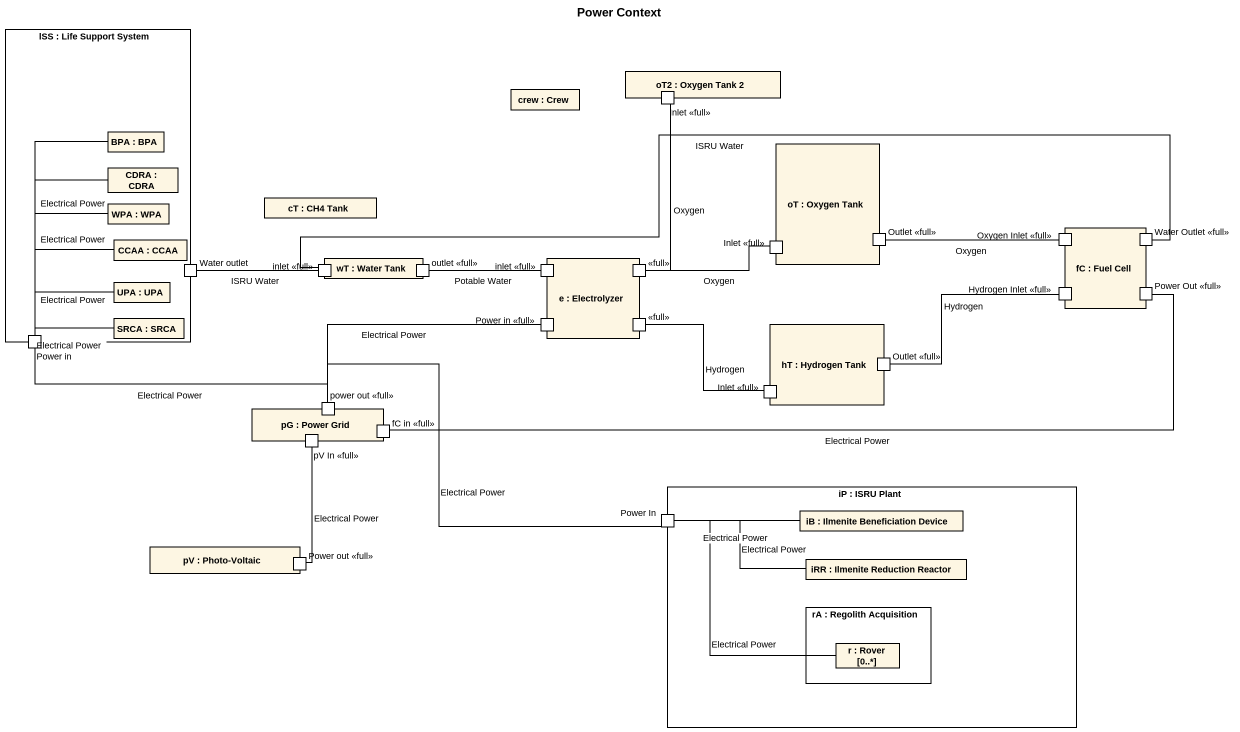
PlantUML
@startuml
title Power Context
rectangle "lSS : Life Support System" as lSS {
  rectangle "BPA : BPA" as BPA
  rectangle "CDRA : CDRA" as CDRA
  rectangle "WPA : WPA" as WPA
  rectangle "CCAA : CCAA" as CCAA
  port "Water outlet" as Water_outlet
  rectangle "UPA : UPA" as UPA
  port "Power in" as Power_in
  rectangle "SRCA : SRCA" as SRCA
}
rectangle "oT2 : Oxygen Tank 2" as oT2 {
  port "Inlet <<full>>" as Inlet_full
}
rectangle "crew : Crew" as crew
rectangle "oT : Oxygen Tank" as oT {
  port "Inlet <<full>>" as Inlet_full_2
  port "Outlet <<full>>" as Outlet_full
}
rectangle "cT : CH4 Tank" as cT
rectangle "fC : Fuel Cell" as fC {
  port "Oxygen Inlet <<full>>" as Oxygen_Inlet_full
  port "Water Outlet <<full>>" as Water_Outlet_full
  port "Hydrogen Inlet <<full>>" as Hydrogen_Inlet_full
  port "Power Out <<full>>" as Power_Out_full
}
rectangle "wT : Water Tank" as wT {
  port "inlet <<full>>" as inlet_full
  port "outlet <<full>>" as outlet_full
}
rectangle "e : Electrolyzer" as e {
  port "inlet <<full>>" as inlet_full_2
  port "<<full>>" as full
  port "Power in <<full>>" as Power_in_full
  port "<<full>>" as full_2
}
rectangle "hT : Hydrogen Tank" as hT {
  port "Outlet <<full>>" as Outlet_full_2
  port "Inlet <<full>>" as Inlet_full_3
}
rectangle "pG : Power Grid" as pG {
  port "power out <<full>>" as power_out_full
  port "pV In <<full>>" as pV_In_full
  port "fC in <<full>>" as fC_in_full
}
rectangle "iP : ISRU Plant" as iP {
  port "Power In" as Power_In
  rectangle "iB : Ilmenite Beneficiation Device" as iB
  rectangle "iRR : Ilmenite Reduction Reactor" as iRR
  rectangle "rA : Regolith Acquisition" as rA {
    rectangle "r : Rover [0..*]" as r
  }
}
rectangle "pV : Photo-Voltaic" as pV {
  port "Power out <<full>>" as Power_out_full
}
Water_outlet -right- inlet_full : ISRU Water
outlet_full -right- inlet_full_2 : Potable Water
full -up- Inlet_full : Oxygen
full -right- Inlet_full_2 : Oxygen
Outlet_full -right- Oxygen_Inlet_full : Oxygen
Water_Outlet_full -left- inlet_full : ISRU Water
Power_Out_full -left- fC_in_full : Electrical Power
Power_in -up- BPA : Electrical Power
Power_in -up- CDRA
Power_in -up- WPA : Electrical Power
Power_in -up- CCAA
Power_in -right- UPA : Electrical Power
Power_in -right- SRCA : Electrical Power
full_2 -right- Inlet_full_3 : Hydrogen
Outlet_full_2 -right- Hydrogen_Inlet_full : Hydrogen
power_out_full -left- Power_in : Electrical Power
power_out_full -right- Power_in_full : Electrical Power
power_out_full -right- Power_In : Electrical Power
Power_In -right- iB : Electrical Power
Power_In -right- iRR : Electrical Power
Power_In -- r : Electrical Power
Power_out_full -up- pV_In_full : Electrical Power
@enduml
